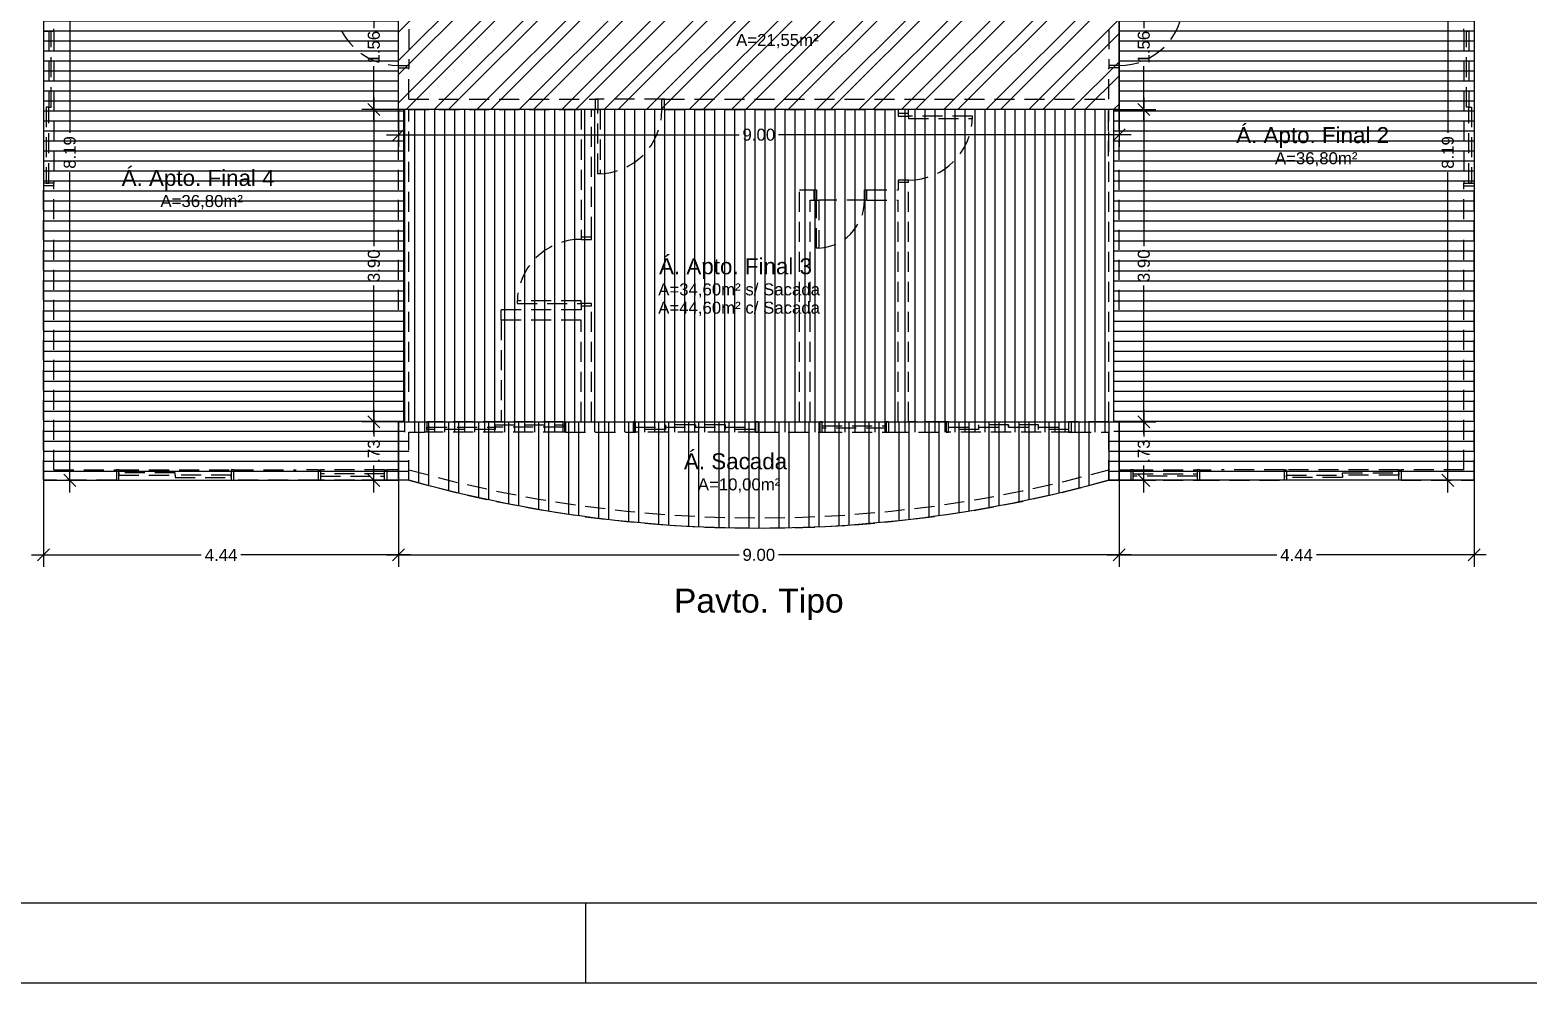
# Model space of a CAD drawing. Extents: x -120 to 1117, y 5 to 675.
# Drawn here: x 46.16 to 64.87, y 5 to 16.9 of the extents above; entities that cross this region are included whole.
import ezdxf
from ezdxf.enums import TextEntityAlignment as Align

# ---------------------------------------------------------------- set-up
doc = ezdxf.new("R2010")
doc.units = 0
doc.header["$MEASUREMENT"] = 0
doc.linetypes.add('HIDDEN', pattern=[0.375, 0.25, -0.125])
doc.layers.get('0').update_dxf_attribs({"linetype": 'CONTINUOUS'})
doc.layers.get('DEFPOINTS').update_dxf_attribs({"linetype": 'CONTINUOUS'})
for name, color, linetype in [('carimbo', 4, 'CONTINUOUS'), ('cota', 1, 'CONTINUOUS'), ('LINVISTA', 4, 'CONTINUOUS'), ('parede', 2, 'CONTINUOUS'), ('projecao', 4, 'HIDDEN'), ('texto', 7, 'CONTINUOUS')]:
    doc.layers.add(name, color=color, linetype=linetype)
doc.styles.get("Standard").update_dxf_attribs({"font": 'arial.ttf'})
doc.dimstyles.new('cotass', dxfattribs={"dimtxt": 0.15, "dimasz": 0.15, "dimexe": 0.15, "dimexo": 0, "dimgap": 0.05, "dimtad": 0, "dimzin": 4, "dimdsep": 46, "dimtxsty": 'Standard', "dimblk": 'OBLIQUE', "dimcen": 0, "dimdle": 0.15, "dimclrd": 256, "dimclrt": 4, "dimadec": 0, "dimazin": 1, "dimtfac": 1, "dimtix": 1, "dimtofl": 0, "dimtmove": 0, "dimatfit": 3, "dimldrblk": 'OPEN30', "dimfxl": 0, "dimtolj": 1, "dimtzin": 0, "dimlwd": -1, "dimarcsym": 0})

# ---------------------------------------------------------------- blocks, each defined once
blk = doc.blocks.new('A1')
blk.add_line((480.9999999999995, 9.999999999999716), (480.9999999999995, -2.842170943040401e-13))
blk.add_lwpolyline([(841, 0), (-1.13686837721616e-13, 0), (-1.250555214937776e-12, 593.9999999999968), (840.9999999999989, 593.999999999999)], close=True)
at = {"color": 2}
blk.add_lwpolyline([(830.9999999999995, 10.00000000000001), (830.9999999999993, 583.9999999999987), (29.99999999999818, 583.9999999999968), (29.99999999999932, 9.999999999999858), (830.9999999999995, 10)], dxfattribs=at)
blk = doc.blocks.new('_Oblique')
at = {"color": 0, "linetype": 'ByBlock', "lineweight": -2}
blk.add_line((-0.5, -0.5), (0.5, 0.5), dxfattribs=at)
blk = doc.blocks.new('*D1038')
at = {"layer": 'cota', "color": 0, "lineweight": -2, "transparency": 16777216}
for p, q in [((46.32911124436202, 11.27868947801197), (46.32911124436202, 10.19748827976333)), ((50.76412104436247, 11.27868947801188), (50.76412104436247, 10.19748827976333))]:
    blk.add_line(p, q, dxfattribs=at)
at = {"layer": 'cota', "transparency": 16777216}
for p, q in [((46.17911124436203, 10.34748827976333), (48.29908885923264, 10.34748827976333)), ((50.91412104436247, 10.34748827976333), (48.79414342949185, 10.34748827976333))]:
    blk.add_line(p, q, dxfattribs=at)
at = {"layer": 'DEFPOINTS', "color": 0, "transparency": 16777216}
for p in [(46.32911124436202, 11.27868947801197), (50.76412104436247, 11.27868947801188), (50.76412104436247, 10.34748827976333)]:
    blk.add_point(p, dxfattribs=at)
at = {"layer": 'cota', "transparency": 16777216, "xscale": 0.15, "yscale": 0.15, "zscale": 0.15, "rotation": 180}
blk.add_blockref('_Oblique', (46.32911124436202, 10.34748827976333), dxfattribs=at)
at = {"layer": 'cota', "transparency": 16777216, "xscale": 0.15, "yscale": 0.15, "zscale": 0.15}
blk.add_blockref('_Oblique', (50.76412104436247, 10.34748827976333), dxfattribs=at)
at = {"layer": 'cota', "color": 4, "transparency": 16777216, "insert": (48.54661614436225, 10.34748827976333), "char_height": 0.15, "attachment_point": 5}
blk.add_mtext('\\A1;4.44', dxfattribs=at)
blk = doc.blocks.new('_Open30')
at = {"color": 0, "linetype": 'ByBlock', "lineweight": -2}
for p, q in [((-1, 0.26794919), (0, 0)), ((0, 0), (-1, -0.26794919)), ((0, 0), (-1, 0))]:
    blk.add_line(p, q, dxfattribs=at)
blk = doc.blocks.new('*D1039')
at = {"layer": 'cota', "color": 0, "lineweight": -2, "transparency": 16777216}
for p, q in [((50.76412104436247, 11.27868947801188), (50.76412104436247, 10.19748827976333)), ((59.76412104436247, 11.27868947801206), (59.76412104436247, 10.19748827976333))]:
    blk.add_line(p, q, dxfattribs=at)
at = {"layer": 'cota', "transparency": 16777216}
for p, q in [((50.61412104436247, 10.34748827976333), (55.01956101707734, 10.34748827976333)), ((59.91412104436247, 10.34748827976333), (55.5086810716476, 10.34748827976333))]:
    blk.add_line(p, q, dxfattribs=at)
at = {"layer": 'DEFPOINTS', "color": 0, "transparency": 16777216}
for p in [(50.76412104436247, 11.27868947801188), (59.76412104436247, 11.27868947801206), (59.76412104436247, 10.34748827976333)]:
    blk.add_point(p, dxfattribs=at)
at = {"layer": 'cota', "transparency": 16777216, "xscale": 0.15, "yscale": 0.15, "zscale": 0.15, "rotation": 180}
blk.add_blockref('_Oblique', (50.76412104436247, 10.34748827976333), dxfattribs=at)
at = {"layer": 'cota', "transparency": 16777216, "xscale": 0.15, "yscale": 0.15, "zscale": 0.15}
blk.add_blockref('_Oblique', (59.76412104436247, 10.34748827976333), dxfattribs=at)
at = {"layer": 'cota', "color": 4, "transparency": 16777216, "insert": (55.26412104436247, 10.34748827976333), "char_height": 0.15, "attachment_point": 5}
blk.add_mtext('\\A1;9.00', dxfattribs=at)
blk = doc.blocks.new('*D1040')
at = {"layer": 'cota', "color": 0, "lineweight": -2, "transparency": 16777216}
for p, q in [((59.76412104436247, 11.27868947801197), (59.76412104436247, 10.19748827976333)), ((64.19913084436291, 11.27868947801197), (64.19913084436291, 10.19748827976333))]:
    blk.add_line(p, q, dxfattribs=at)
at = {"layer": 'cota', "transparency": 16777216}
for p, q in [((59.61412104436247, 10.34748827976333), (61.73409865923308, 10.34748827976333)), ((64.34913084436292, 10.34748827976333), (62.2291532294923, 10.34748827976333))]:
    blk.add_line(p, q, dxfattribs=at)
at = {"layer": 'DEFPOINTS', "color": 0, "transparency": 16777216}
for p in [(59.76412104436247, 11.27868947801197), (64.19913084436291, 11.27868947801197), (64.19913084436291, 10.34748827976333)]:
    blk.add_point(p, dxfattribs=at)
at = {"layer": 'cota', "transparency": 16777216, "xscale": 0.15, "yscale": 0.15, "zscale": 0.15, "rotation": 180}
blk.add_blockref('_Oblique', (59.76412104436247, 10.34748827976333), dxfattribs=at)
at = {"layer": 'cota', "transparency": 16777216, "xscale": 0.15, "yscale": 0.15, "zscale": 0.15}
blk.add_blockref('_Oblique', (64.19913084436291, 10.34748827976333), dxfattribs=at)
at = {"layer": 'cota', "color": 4, "transparency": 16777216, "insert": (61.98162594436269, 10.34748827976333), "char_height": 0.15, "attachment_point": 5}
blk.add_mtext('\\A1;4.44', dxfattribs=at)
blk = doc.blocks.new('*D1041')
at = {"layer": 'cota', "color": 0, "lineweight": -2, "transparency": 16777216}
for p, q in [((59.76412104436244, 12.00869437801201), (60.22280858583488, 12.00869437801201)), ((59.76412104436247, 11.27868947801197), (60.22280858583488, 11.27868947801197))]:
    blk.add_line(p, q, dxfattribs=at)
at = {"layer": 'cota', "transparency": 16777216}
for p, q in [((60.07280858583488, 12.15869437801201), (60.07280858583488, 11.82506982705701)), ((60.07280858583488, 11.12868947801197), (60.07280858583488, 11.46231402896697))]:
    blk.add_line(p, q, dxfattribs=at)
at = {"layer": 'DEFPOINTS', "color": 0, "transparency": 16777216}
for p in [(59.76412104436244, 12.00869437801201), (60.07280858583488, 12.00869437801201), (59.76412104436247, 11.27868947801197)]:
    blk.add_point(p, dxfattribs=at)
at = {"layer": 'cota', "transparency": 16777216, "xscale": 0.15, "yscale": 0.15, "zscale": 0.15}
for p, rotation in [((60.07280858583488, 12.00869437801201), 90), ((60.07280858583488, 11.27868947801197), 270)]:
    blk.add_blockref('_Oblique', p, dxfattribs=dict(at, rotation=rotation))
at = {"layer": 'cota', "color": 4, "transparency": 16777216, "insert": (60.07280858583488, 11.643691928012), "char_height": 0.15, "attachment_point": 5, "rotation": 90}
blk.add_mtext('\\A1;.73', dxfattribs=at)
blk = doc.blocks.new('*D1042')
at = {"layer": 'cota', "color": 0, "lineweight": -2, "transparency": 16777216}
for p, q in [((59.69913084436246, 15.90869437801187), (60.22280858583488, 15.90869437801187)), ((59.69913084436246, 12.00869437801201), (60.22280858583488, 12.00869437801201))]:
    blk.add_line(p, q, dxfattribs=at)
at = {"layer": 'cota', "transparency": 16777216}
for p, q in [((60.07280858583488, 16.05869437801187), (60.07280858583488, 14.20320324567906)), ((60.07280858583488, 11.85869437801201), (60.07280858583488, 13.71418551034482))]:
    blk.add_line(p, q, dxfattribs=at)
at = {"layer": 'DEFPOINTS', "color": 0, "transparency": 16777216}
for p in [(59.69913084436246, 15.90869437801187), (60.07280858583488, 15.90869437801187), (59.69913084436246, 12.00869437801201)]:
    blk.add_point(p, dxfattribs=at)
at = {"layer": 'cota', "transparency": 16777216, "xscale": 0.15, "yscale": 0.15, "zscale": 0.15}
for p, rotation in [((60.07280858583488, 15.90869437801187), 90), ((60.07280858583488, 12.00869437801201), 270)]:
    blk.add_blockref('_Oblique', p, dxfattribs=dict(at, rotation=rotation))
at = {"layer": 'cota', "color": 4, "transparency": 16777216, "insert": (60.07280858583488, 13.95869437801195), "char_height": 0.15, "attachment_point": 5, "rotation": 90}
blk.add_mtext('\\A1;3.90', dxfattribs=at)
blk = doc.blocks.new('*D1043')
at = {"layer": 'cota', "transparency": 16777216}
for p, q in [((60.07280858583488, 17.61870407801178), (60.07280858583488, 16.92640386648386)), ((60.07280858583487, 15.75869437801187), (60.07280858583488, 16.4509945895398))]:
    blk.add_line(p, q, dxfattribs=at)
at = {"layer": 'cota', "color": 0, "lineweight": -2, "transparency": 16777216}
for p, q in [((59.76412104436247, 17.46870407801178), (60.22280858583488, 17.46870407801178)), ((59.76412104436247, 15.90869437801187), (60.22280858583487, 15.90869437801187))]:
    blk.add_line(p, q, dxfattribs=at)
at = {"layer": 'DEFPOINTS', "color": 0, "transparency": 16777216}
for p in [(59.76412104436247, 17.46870407801178), (60.07280858583488, 17.46870407801178), (59.76412104436247, 15.90869437801187)]:
    blk.add_point(p, dxfattribs=at)
at = {"layer": 'cota', "transparency": 16777216, "xscale": 0.15, "yscale": 0.15, "zscale": 0.15}
for p, rotation in [((60.07280858583488, 17.46870407801178), 90), ((60.07280858583487, 15.90869437801187), 270)]:
    blk.add_blockref('_Oblique', p, dxfattribs=dict(at, rotation=rotation))
at = {"layer": 'cota', "color": 4, "transparency": 16777216, "insert": (60.07280858583487, 16.68869922801184), "char_height": 0.15, "attachment_point": 5, "rotation": 90}
blk.add_mtext('\\A1;1.56', dxfattribs=at)
blk = doc.blocks.new('*D1049')
at = {"layer": 'cota', "color": 0, "lineweight": -2, "transparency": 16777216}
for p, q in [((64.19913084436294, 19.46870412801182), (63.72101224905235, 19.46870412801182)), ((64.19913084436291, 11.27868947801197), (63.72101224905234, 11.27868947801197))]:
    blk.add_line(p, q, dxfattribs=at)
at = {"layer": 'cota', "transparency": 16777216}
for p, q in [((63.87101224905235, 19.61870412801182), (63.87101224905234, 15.61876842647711)), ((63.87101224905234, 11.12868947801197), (63.87101224905234, 15.12862517954668))]:
    blk.add_line(p, q, dxfattribs=at)
at = {"layer": 'DEFPOINTS', "color": 0, "transparency": 16777216}
for p in [(64.19913084436294, 19.46870412801182), (63.87101224905234, 11.27868947801197), (64.19913084436291, 11.27868947801197)]:
    blk.add_point(p, dxfattribs=at)
at = {"layer": 'cota', "transparency": 16777216, "xscale": 0.15, "yscale": 0.15, "zscale": 0.15}
for p, rotation in [((63.87101224905235, 19.46870412801182), 90), ((63.87101224905234, 11.27868947801197), 270)]:
    blk.add_blockref('_Oblique', p, dxfattribs=dict(at, rotation=rotation))
at = {"layer": 'cota', "color": 4, "transparency": 16777216, "insert": (63.87101224905234, 15.37369680301191), "char_height": 0.15, "attachment_point": 5, "rotation": 90}
blk.add_mtext('\\A1;8.19', dxfattribs=at)
blk = doc.blocks.new('*D1052')
at = {"layer": 'cota', "color": 0, "lineweight": -2, "transparency": 16777216}
for p, q in [((50.76412104436247, 15.90869437801187), (50.76412104436247, 15.44485561626607)), ((59.76412104436244, 15.90869437801187), (59.76412104436244, 15.44485561626607))]:
    blk.add_line(p, q, dxfattribs=at)
at = {"layer": 'cota', "transparency": 16777216}
for p, q in [((50.61412104436247, 15.59485561626607), (55.01956101707732, 15.59485561626607)), ((59.91412104436244, 15.59485561626607), (55.50868107164759, 15.59485561626607))]:
    blk.add_line(p, q, dxfattribs=at)
at = {"layer": 'DEFPOINTS', "color": 0, "transparency": 16777216}
for p in [(50.76412104436247, 15.90869437801187), (59.76412104436244, 15.90869437801187), (50.76412104436247, 15.59485561626607)]:
    blk.add_point(p, dxfattribs=at)
at = {"layer": 'cota', "transparency": 16777216, "xscale": 0.15, "yscale": 0.15, "zscale": 0.15, "rotation": 180}
blk.add_blockref('_Oblique', (50.76412104436247, 15.59485561626607), dxfattribs=at)
at = {"layer": 'cota', "transparency": 16777216, "xscale": 0.15, "yscale": 0.15, "zscale": 0.15}
blk.add_blockref('_Oblique', (59.76412104436244, 15.59485561626607), dxfattribs=at)
at = {"layer": 'cota', "color": 4, "transparency": 16777216, "insert": (55.26412104436245, 15.59485561626607), "char_height": 0.15, "attachment_point": 5}
blk.add_mtext('\\A1;9.00', dxfattribs=at)
blk = doc.blocks.new('*D1055')
at = {"layer": 'cota', "color": 0, "lineweight": -2, "transparency": 16777216}
for p, q in [((46.3291110443605, 11.27868947801197), (46.3291110443605, 10.19748827976333)), ((50.76412084436095, 11.27868947801197), (50.76412084436095, 10.19748827976333))]:
    blk.add_line(p, q, dxfattribs=at)
at = {"layer": 'cota', "transparency": 16777216}
for p, q in [((46.1791110443605, 10.34748827976333), (48.29908865923112, 10.34748827976333)), ((50.91412084436094, 10.34748827976333), (48.79414322949033, 10.34748827976333))]:
    blk.add_line(p, q, dxfattribs=at)
at = {"layer": 'DEFPOINTS', "color": 0, "transparency": 16777216}
for p in [(46.3291110443605, 11.27868947801197), (50.76412084436095, 11.27868947801197), (46.3291110443605, 10.34748827976333)]:
    blk.add_point(p, dxfattribs=at)
at = {"layer": 'cota', "transparency": 16777216, "xscale": 0.15, "yscale": 0.15, "zscale": 0.15, "rotation": 180}
blk.add_blockref('_Oblique', (46.3291110443605, 10.34748827976333), dxfattribs=at)
at = {"layer": 'cota', "transparency": 16777216, "xscale": 0.15, "yscale": 0.15, "zscale": 0.15}
blk.add_blockref('_Oblique', (50.76412084436095, 10.34748827976333), dxfattribs=at)
at = {"layer": 'cota', "color": 4, "transparency": 16777216, "insert": (48.54661594436072, 10.34748827976333), "char_height": 0.15, "attachment_point": 5}
blk.add_mtext('\\A1;4.44', dxfattribs=at)
blk = doc.blocks.new('*D1056')
at = {"layer": 'cota', "color": 0, "lineweight": -2, "transparency": 16777216}
for p, q in [((50.76412084436097, 12.00869437801201), (50.30543330288854, 12.00869437801201)), ((50.76412084436095, 11.27868947801197), (50.30543330288854, 11.27868947801197))]:
    blk.add_line(p, q, dxfattribs=at)
at = {"layer": 'cota', "transparency": 16777216}
for p, q in [((50.45543330288854, 12.15869437801201), (50.45543330288854, 11.82506982705701)), ((50.45543330288854, 11.12868947801197), (50.45543330288854, 11.46231402896697))]:
    blk.add_line(p, q, dxfattribs=at)
at = {"layer": 'DEFPOINTS', "color": 0, "transparency": 16777216}
for p in [(50.45543330288854, 12.00869437801201), (50.76412084436097, 12.00869437801201), (50.76412084436095, 11.27868947801197)]:
    blk.add_point(p, dxfattribs=at)
at = {"layer": 'cota', "transparency": 16777216, "xscale": 0.15, "yscale": 0.15, "zscale": 0.15}
for p, rotation in [((50.45543330288854, 12.00869437801201), 90), ((50.45543330288854, 11.27868947801197), 270)]:
    blk.add_blockref('_Oblique', p, dxfattribs=dict(at, rotation=rotation))
at = {"layer": 'cota', "color": 4, "transparency": 16777216, "insert": (50.45543330288854, 11.643691928012), "char_height": 0.15, "attachment_point": 5, "rotation": 90}
blk.add_mtext('\\A1;.73', dxfattribs=at)
blk = doc.blocks.new('*D1057')
at = {"layer": 'cota', "color": 0, "lineweight": -2, "transparency": 16777216}
for p, q in [((50.82911104436096, 15.90869437801187), (50.30543330288854, 15.90869437801187)), ((50.82911104436096, 12.00869437801201), (50.30543330288854, 12.00869437801201))]:
    blk.add_line(p, q, dxfattribs=at)
at = {"layer": 'cota', "transparency": 16777216}
for p, q in [((50.45543330288854, 16.05869437801187), (50.45543330288854, 14.20320324567906)), ((50.45543330288854, 11.85869437801201), (50.45543330288854, 13.71418551034482))]:
    blk.add_line(p, q, dxfattribs=at)
at = {"layer": 'DEFPOINTS', "color": 0, "transparency": 16777216}
for p in [(50.45543330288854, 15.90869437801187), (50.82911104436096, 15.90869437801187), (50.82911104436096, 12.00869437801201)]:
    blk.add_point(p, dxfattribs=at)
at = {"layer": 'cota', "transparency": 16777216, "xscale": 0.15, "yscale": 0.15, "zscale": 0.15}
for p, rotation in [((50.45543330288854, 15.90869437801187), 90), ((50.45543330288854, 12.00869437801201), 270)]:
    blk.add_blockref('_Oblique', p, dxfattribs=dict(at, rotation=rotation))
at = {"layer": 'cota', "color": 4, "transparency": 16777216, "insert": (50.45543330288854, 13.95869437801195), "char_height": 0.15, "attachment_point": 5, "rotation": 90}
blk.add_mtext('\\A1;3.90', dxfattribs=at)
blk = doc.blocks.new('*D1058')
at = {"layer": 'cota', "transparency": 16777216}
for p, q in [((50.45543330288854, 17.61870407801178), (50.45543330288854, 16.92640386648386)), ((50.45543330288853, 15.75869437801187), (50.45543330288854, 16.4509945895398))]:
    blk.add_line(p, q, dxfattribs=at)
at = {"layer": 'cota', "color": 0, "lineweight": -2, "transparency": 16777216}
for p, q in [((50.76412084436095, 17.46870407801178), (50.30543330288854, 17.46870407801178)), ((50.76412084436095, 15.90869437801187), (50.30543330288853, 15.90869437801187))]:
    blk.add_line(p, q, dxfattribs=at)
at = {"layer": 'DEFPOINTS', "color": 0, "transparency": 16777216}
for p in [(50.45543330288854, 17.46870407801178), (50.76412084436095, 17.46870407801178), (50.76412084436095, 15.90869437801187)]:
    blk.add_point(p, dxfattribs=at)
at = {"layer": 'cota', "transparency": 16777216, "xscale": 0.15, "yscale": 0.15, "zscale": 0.15}
for p, rotation in [((50.45543330288854, 17.46870407801178), 90), ((50.45543330288853, 15.90869437801187), 270)]:
    blk.add_blockref('_Oblique', p, dxfattribs=dict(at, rotation=rotation))
at = {"layer": 'cota', "color": 4, "transparency": 16777216, "insert": (50.45543330288853, 16.68869922801183), "char_height": 0.15, "attachment_point": 5, "rotation": 90}
blk.add_mtext('\\A1;1.56', dxfattribs=at)
blk = doc.blocks.new('*D1064')
at = {"layer": 'cota', "color": 0, "lineweight": -2, "transparency": 16777216}
for p, q in [((46.32911104436047, 19.46870412801182), (46.80722963967108, 19.46870412801182)), ((46.3291110443605, 11.27868947801197), (46.80722963967107, 11.27868947801197))]:
    blk.add_line(p, q, dxfattribs=at)
at = {"layer": 'cota', "transparency": 16777216}
for p, q in [((46.65722963967108, 19.61870412801182), (46.65722963967107, 15.61876842647711)), ((46.65722963967107, 11.12868947801197), (46.65722963967107, 15.12862517954668))]:
    blk.add_line(p, q, dxfattribs=at)
at = {"layer": 'DEFPOINTS', "color": 0, "transparency": 16777216}
for p in [(46.32911104436047, 19.46870412801182), (46.3291110443605, 11.27868947801197), (46.65722963967107, 11.27868947801197)]:
    blk.add_point(p, dxfattribs=at)
at = {"layer": 'cota', "transparency": 16777216, "xscale": 0.15, "yscale": 0.15, "zscale": 0.15}
for p, rotation in [((46.65722963967108, 19.46870412801182), 90), ((46.65722963967107, 11.27868947801197), 270)]:
    blk.add_blockref('_Oblique', p, dxfattribs=dict(at, rotation=rotation))
at = {"layer": 'cota', "color": 4, "transparency": 16777216, "insert": (46.65722963967107, 15.3736968030119), "char_height": 0.15, "attachment_point": 5, "rotation": 90}
blk.add_mtext('\\A1;8.19', dxfattribs=at)

msp = doc.modelspace()

# ---------------------------------------------------------------- hatches: boundary and pattern name
at = {"layer": 'LINVISTA'}
h = msp.add_hatch(dxfattribs=at)
h.set_pattern_fill('ANSI32', color=253, style=0)
h.set_pattern_definition([(45, (-1.13686837721616e-13, 64.4000000000132), (-0.2651650429449553, 0.2651650429449554), []), (45, (0.1767766949998872, 64.4000000000132), (-0.2651650429449553, 0.2651650429449554), [])])
h.paths.add_polyline_path([(55.26412099436209, 17.46870407801178), (59.76412104436244, 17.46870407801178), (59.76412104436244, 15.90869437801187), (50.76412104436247, 15.90869437801187), (50.76412104436247, 17.46870407801178), (53.56915034436233, 17.46870407801178), (53.56915034436233, 21.89870897801191), (55.26412099436209, 21.89870897801192)])
h = msp.add_hatch(dxfattribs=at)
h.set_pattern_fill('ANSI31', color=253, angle=135, style=0)
h.set_pattern_definition([(180, (161.0913720883702, -56.98141386753153), (-2.775557561562891e-17, -0.125), [])])
h.paths.add_polyline_path([(46.32911124436202, 11.27868947801197), (50.76412104436247, 11.27868947801197), (50.89410144436249, 11.27868947801197), (50.89410144436249, 11.87868947801188), (50.82911124436248, 11.87868947801188), (50.82911124436248, 15.90869437801187), (50.76412104436247, 15.90869437801187), (50.76412104436247, 17.46870407801178), (50.82911124436248, 17.46870407801178), (50.82911124436248, 19.46870412801182), (46.329111244362, 19.46870412801182)])
h = msp.add_hatch(dxfattribs=at)
h.set_pattern_fill('ANSI31', color=253, angle=135, style=0)
h.set_pattern_definition([(7.016477563892661e-15, (-50.56313009964603, -56.98141386753153), (2.775557561562891e-17, -0.125), [])])
h.paths.add_polyline_path([(64.19913074436215, 11.27868947801197), (59.76412094436171, 11.27868947801197), (59.63414054436168, 11.27868947801197), (59.63414054436168, 11.87868947801188), (59.6991307443617, 11.87868947801188), (59.6991307443617, 15.90869437801187), (59.76412094436171, 15.90869437801187), (59.76412094436171, 17.46870407801178), (59.6991307443617, 17.46870407801178), (59.6991307443617, 19.46870412801182), (64.19913074436218, 19.46870412801182)])
h = msp.add_hatch(dxfattribs=at)
h.set_pattern_fill('ANSI31', color=253, angle=45, style=0)
h.set_pattern_definition([(90, (161.0913720883702, -56.98141386753153), (-0.125, 2.775557561562891e-17), [])])
h.paths.add_polyline_path([(50.82911124436248, 11.87868947801188), (59.69913084436246, 11.87868947801189), (59.69913084436246, 15.90869437801187), (50.82911124436248, 15.90869437801187)])
h = msp.add_hatch(dxfattribs=at)
h.set_pattern_fill('ANSI32', color=253, angle=45, style=0)
h.set_pattern_definition([(90, (133.5165354555704, -56.98141386753153), (-0.375, 5.551115123125783e-17), []), (90, (133.6415354553607, -56.85641386774128), (-0.375, 5.551115123125783e-17), [])])
edge = h.paths.add_edge_path()
edge.add_line((50.89410298337904, 11.27868445830883), (50.76412104436248, 11.27868947801197))
edge.add_line((50.76412104436247, 11.27868947801197), (50.76412104436248, 12.00869437801201))
edge.add_line((50.7641210443625, 12.00869437801201), (59.76412104436247, 12.00869437801201))
edge.add_line((59.76412104436244, 12.00869437801201), (59.76412104436245, 11.27868947801197))
edge.add_line((59.76412104436247, 11.27868947801197), (59.63414054436259, 11.27868947801197))
edge.add_arc((55.26413738733851, 26.89267149757619), 16.21398661957247, 269.99994224840725, 285.63574085864377, ccw=False)
edge.add_arc((55.26412104436244, 26.89291067801202), 16.21422580000007, 254.36444100020572, 270.00000000000006, ccw=False)

# ---------------------------------------------------------------- linework, layer by layer
at = {"layer": 'parede'}
msp.add_lwpolyline([(55.26412099436209, 17.46870407801178), (59.76412104436244, 17.46870407801178), (59.76412104436244, 15.90869437801187), (50.76412104436247, 15.90869437801187), (50.76412104436247, 17.46870407801178), (53.56915034436233, 17.46870407801178), (53.56915034436233, 21.89870897801191), (55.26412099436209, 21.89870897801192), (55.26412099436209, 17.46870407801178)], dxfattribs=at)
for points in [[(46.32911124436202, 11.27868947801197), (50.76412104436247, 11.27868947801197), (50.7641210443625, 12.00869437801201), (50.82911124436248, 12.00869437801201), (50.82911124436248, 15.90869437801187), (50.76412104436247, 15.90869437801187), (50.76412104436247, 17.46870407801178), (50.82911124436248, 17.46870407801178), (50.82911124436248, 19.46870412801182), (46.329111244362, 19.46870412801182)], [(64.19913084436291, 11.27868947801197), (59.76412104436247, 11.27868947801197), (59.76412104436244, 12.00869437801201), (59.69913084436246, 12.00869437801201), (59.69913084436246, 15.90869437801187), (59.76412104436247, 15.90869437801187), (59.76412104436247, 17.46870407801178), (59.69913084436246, 17.46870407801178), (59.69913084436246, 19.46870412801182), (64.19913084436294, 19.46870412801182)]]:
    msp.add_lwpolyline(points, close=True, dxfattribs=at)
msp.add_lwpolyline([(50.89410298337904, 11.27868445830883), (50.76412104436247, 11.27868947801197), (50.7641210443625, 12.00869437801201), (59.76412104436244, 12.00869437801201), (59.76412104436247, 11.27868947801197), (59.63414054436259, 11.27868947801197, -0.06833008922891771), (55.26412104436247, 10.67868487801195, -0.06832903884977795), (50.89410298337904, 11.27868445830883, -3.573019801328073)], format="xyb", dxfattribs=at)
at = {"layer": 'projecao'}
for p, q in [((50.89410144436158, 17.28869917801192), (50.89410144436158, 16.42870167801173)), ((59.63414054436168, 17.28869917801192), (59.63414054436168, 16.42870167801173)), ((46.32911124436202, 16.88869917801183), (46.32911124436202, 14.98869917801174)), ((46.4590917443619, 16.88869917801183), (46.4590917443619, 14.98869917801174)), ((64.06915034436213, 16.88869917801183), (64.06915034436213, 14.98869917801174)), ((64.19913074436215, 16.88869917801183), (64.19913074436215, 14.98869917801174)), ((50.76412104436247, 13.40869437801187), (50.76412104436247, 16.42870167801173)), ((50.76412104436247, 16.42870167801173), (50.89410144436249, 16.42870167801173)), ((50.89410144436249, 16.03869917801192), (50.89410144436249, 16.42870167801173)), ((59.63414054436259, 16.03869917801192), (59.63414054436259, 16.42870167801173)), ((59.76412104436247, 16.42870167801173), (59.63414054436259, 16.42870167801173)), ((59.76412104436247, 13.40869437801187), (59.76412104436247, 16.42870167801173)), ((50.89410144436249, 16.03869917801192), (53.22408194436218, 16.03869917801192)), ((50.89410144436249, 15.90869437801187), (53.04410144436213, 15.90869437801187)), ((50.89410144436249, 12.00869437801201), (50.89410144436249, 15.90869437801187)), ((53.04410144436213, 15.90869437801187), (53.04410144436213, 14.31869187801202)), ((53.174081944362, 15.90869437801187), (53.22408194436218, 15.90869437801187)), ((53.174081944362, 14.31869187801202), (53.174081944362, 15.90869437801187)), ((54.08409164436205, 16.03869917801192), (53.22408194436218, 16.03869917801192)), ((53.22408194436218, 15.90869437801187), (53.22408194436218, 16.03869917801192)), ((54.08409174436193, 16.03869917801192), (59.63414054436259, 16.03869917801192)), ((54.0840917443619, 15.90869437801187), (54.0840917443619, 16.03869917801192)), ((54.0840917443619, 15.90869437801187), (57.0040624443626, 15.90869437801187)), ((57.0040624443626, 15.90869437801187), (57.0040624443626, 15.85869437801192)), ((59.63414054436259, 15.90869437801187), (57.13404284436263, 15.90869437801187)), ((57.13404284436263, 15.85869437801192), (57.13404284436263, 15.90869437801187)), ((59.63414054436259, 12.00869437801201), (59.63414054436259, 15.90869437801187)), ((59.63414054436259, 12.00869437801201), (59.63414054436259, 15.90869437801187)), ((57.13404284436263, 15.85869437801192), (57.0040624443626, 15.85869437801192)), ((59.62779284436226, 15.89300827801183), (59.62779284436226, 15.32918997801197)), ((57.0040624443626, 14.99869677801188), (57.0040624443626, 14.90869437801187)), ((57.13404284436263, 14.99869677801188), (57.0040624443626, 14.99869677801188)), ((57.13404284436263, 12.00869437801201), (57.13404284436263, 14.99869677801188)), ((46.32911124436202, 11.27868947801197), (46.32911124436202, 14.95870657801196)), ((46.4590917443619, 14.95870657801196), (46.32911124436202, 14.95870657801196)), ((46.4590917443619, 14.53869917801192), (46.4590917443619, 14.95870657801196)), ((55.77408194436236, 12.00869437801201), (55.77408194436236, 14.90869437801187)), ((55.77408194436236, 14.90869437801187), (55.95406244436242, 14.90869437801187)), ((55.95406244436242, 14.77868947801197), (55.95406244436242, 14.90869437801187)), ((56.61407214436247, 14.90869437801187), (57.0040624443626, 14.90869437801187)), ((56.61407214436247, 14.77868947801197), (56.61407214436247, 14.90869437801187)), ((64.06915034436213, 14.53869917801192), (64.06915034436213, 14.95870657801196)), ((64.06915034436213, 14.95870657801196), (64.19913074436215, 14.95870657801196)), ((64.19913074436215, 11.27868947801197), (64.19913074436215, 14.95870657801196)), ((55.90406244436224, 12.00869437801201), (55.90406244436224, 14.77868947801197)), ((55.90406244436224, 14.77868947801197), (55.95406244436242, 14.77868947801197)), ((56.61407214436156, 14.77868937801189), (56.0140721443621, 14.77868937801189)), ((56.61407214436247, 14.77868947801197), (57.0040624443626, 14.77868947801197)), ((57.0040624443626, 12.00869437801201), (57.0040624443626, 14.77868947801197)), ((46.4590917443619, 11.40869437801187), (46.4590917443619, 14.40869437801187)), ((64.06915034436213, 11.40869437801187), (64.06915034436213, 14.40869437801187)), ((53.04410144436213, 14.31869187801202), (53.174081944362, 14.31869187801202)), ((53.04410144436213, 13.40869437801187), (52.04410144436213, 13.40869437801187)), ((52.04410144436213, 13.27868947801197), (52.04410144436213, 13.40869437801187)), ((53.04410144436213, 13.45869437801183), (53.04410144436213, 13.40869437801187)), ((53.04410144436213, 13.45869437801183), (53.174081944362, 13.45869437801183)), ((53.174081944362, 12.00869437801201), (53.174081944362, 13.45869437801183)), ((53.04410144436213, 13.27868947801197), (52.04410144436213, 13.27868947801197)), ((52.04410144436213, 13.27868937801189), (52.04410144436213, 12.00869427801193)), ((53.04410144436213, 12.00869437801201), (53.04410144436213, 13.27868947801197)), ((50.89410144436249, 12.00869437801201), (51.08907214436192, 12.00869437801201)), ((51.08907214436192, 12.00869437801201), (51.08907214436192, 11.87868947801188)), ((52.81910144436267, 12.00869437801201), (51.11910144436195, 12.00869437801201)), ((52.84908194436218, 12.00869437801201), (53.04410144436213, 12.00869437801201)), ((52.84908194436218, 12.00869437801201), (52.84908194436218, 11.87868947801188)), ((53.174081944362, 12.00869437801201), (53.69410144436267, 12.00869437801201)), ((53.69410144436267, 12.00869437801201), (53.69410144436267, 11.87868947801188)), ((55.25411124436221, 12.00869437801201), (55.77408194436236, 12.00869437801201)), ((55.25411124436221, 12.00869437801201), (55.25411124436221, 11.87868947801188)), ((55.90406244436224, 12.00869437801201), (56.02408194436236, 12.00869437801201)), ((56.02408194436236, 12.00869437801201), (56.02408194436236, 11.87868947801188)), ((56.05406244436188, 12.00869437801201), (56.85406244436206, 12.00869437801201)), ((56.88409174436208, 12.00869437801201), (57.0040624443626, 12.00869437801201)), ((56.88409174436208, 12.00869437801201), (56.88409174436208, 11.87868947801188)), ((57.60411124436257, 12.00869437801201), (57.13404284436263, 12.00869437801201)), ((57.60411124436257, 12.00869437801201), (57.60411124436257, 11.87868947801188)), ((59.63414054436259, 12.00869437801201), (59.1641210443621, 12.00869437801201)), ((59.1641210443621, 12.00869437801201), (59.1641210443621, 11.87868947801188)), ((50.89410144436249, 11.27868947801197), (50.89410144436249, 11.87868947801188)), ((50.89410144436249, 11.87868947801188), (51.08907214436192, 11.87868947801188)), ((52.81910144436267, 11.87868947801188), (51.11910144436195, 11.87868947801188)), ((52.84908194436218, 11.87868947801188), (53.69410144436267, 11.87868947801188)), ((55.25411124436221, 11.87868947801188), (53.69410144436267, 11.87868947801176)), ((55.25411124436221, 11.87868947801188), (56.02408194436236, 11.87868947801188)), ((56.05406244436188, 11.87868947801188), (56.85406244436206, 11.87868947801188)), ((56.88409174436208, 11.87868947801188), (57.60411124436257, 11.87868947801188)), ((59.1641210443621, 11.87868947801199), (57.60411124436257, 11.87868947801188)), ((59.1641210443621, 11.87868947801188), (59.63414054436259, 11.87868947801188)), ((59.63414054436259, 11.27868947801197), (59.63414054436259, 11.87868947801188)), ((59.63414054436259, 11.27868947801197), (59.63414054436259, 11.87868947801188)), ((47.24161124436239, 11.27868947801197), (46.32911124436202, 11.27868947801197)), ((46.4590917443619, 11.40869437801187), (47.24161124436239, 11.40869437801187)), ((47.24161124436239, 11.40869437801187), (47.24161124436239, 11.27868947801197)), ((47.2715917443619, 11.40869437801187), (48.67159174436244, 11.40869437801187)), ((47.2715917443619, 11.27868947801197), (48.67159174436244, 11.27868947801197)), ((48.70162104436247, 11.40869437801187), (49.48414054436205, 11.40869437801187)), ((48.70162104436247, 11.40869437801187), (48.70162104436247, 11.27868947801197)), ((49.75909174436208, 11.27868947801197), (48.70162104436247, 11.27868947801197)), ((49.75909174436208, 11.40869437801187), (49.61412104436192, 11.40869437801187)), ((49.75909174436208, 11.40869437801187), (49.75909174436208, 11.27868947801197)), ((50.58912104436229, 11.40869437801187), (49.7891210443621, 11.40869437801187)), ((50.58912104436229, 11.27868947801197), (49.7891210443621, 11.27868947801197)), ((50.7641210443625, 11.40869437801187), (50.61910144436195, 11.40869437801187)), ((50.61910144436195, 11.40869437801187), (50.61910144436195, 11.27868947801197)), ((50.89410144436249, 11.27868947801197), (50.61910144436195, 11.27868947801197)), ((59.63414054436259, 11.27868947801197), (59.90914054436223, 11.27868947801197)), ((59.7641210443625, 11.40869437801187), (59.90914054436223, 11.40869437801187)), ((59.90914054436223, 11.40869437801187), (59.90914054436223, 11.27868947801197)), ((59.93912104436174, 11.40869437801187), (60.73912104436192, 11.40869437801187)), ((59.93912104436174, 11.27868947801197), (60.73912104436192, 11.27868947801197)), ((60.76915034436195, 11.40869437801187), (60.9141210443621, 11.40869437801187)), ((60.76915034436195, 11.40869437801187), (60.76915034436195, 11.27868947801197)), ((60.76915034436195, 11.27868947801197), (61.82662104436247, 11.27868947801197)), ((61.82662104436247, 11.40869437801187), (61.04410144436213, 11.40869437801187)), ((61.82662104436247, 11.40869437801187), (61.82662104436247, 11.27868947801197)), ((63.25665034436213, 11.40869437801187), (61.85665034436249, 11.40869437801187)), ((63.25665034436213, 11.27868947801197), (61.85665034436249, 11.27868947801197)), ((64.06915034436213, 11.40869437801187), (63.2866307443627, 11.40869437801187)), ((63.2866307443627, 11.40869437801187), (63.2866307443627, 11.27868947801197)), ((63.2866307443627, 11.27868947801197), (64.19913074436215, 11.27868947801197))]:
    msp.add_line(p, q, dxfattribs=at)
for points in [[(46.32911124436202, 16.91870407801183), (46.32911124436202, 16.88869917801183), (46.4590917443619, 16.88869917801183), (46.4590917443619, 16.91870407801183)], [(64.19913074436215, 16.91870407801183), (64.19913074436215, 16.88869917801183), (64.06915034436213, 16.88869917801183), (64.06915034436213, 16.91870407801183)], [(50.76412104436247, 16.42870167801173), (50.76412104436247, 16.45869437801183), (50.89410144436249, 16.45869437801183), (50.89410144436249, 16.42870167801173)], [(59.76412104436247, 16.42870167801173), (59.76412104436247, 16.45869437801183), (59.63414054436259, 16.45869437801183), (59.63414054436259, 16.42870167801173)], [(53.22408194436218, 16.03869917801192), (53.2540624443626, 16.03869917801192), (53.2540624443626, 15.90869437801187), (53.22408194436218, 15.90869437801187)], [(54.0840917443619, 15.90869437801187), (54.05406244436188, 15.90869437801187), (54.05406244436188, 16.03869917801192), (54.0840917443619, 16.03869917801192)], [(57.0040624443626, 15.85869437801192), (57.0040624443626, 15.82868947801192), (57.13404284436263, 15.82868947801192), (57.13404284436263, 15.85869437801192)], [(46.4590917443619, 14.95870657801196), (46.4590917443619, 14.98869917801174), (46.32911124436202, 14.98869917801174), (46.32911124436202, 14.95870657801196)], [(57.13404284436263, 14.99869677801188), (57.13404284436263, 15.02868947801197), (57.0040624443626, 15.02868947801197), (57.0040624443626, 14.99869677801188)], [(64.06915034436213, 14.95870657801196), (64.06915034436213, 14.98869917801174), (64.19913074436215, 14.98869917801174), (64.19913074436215, 14.95870657801196)], [(55.95406244436242, 14.90869437801187), (55.98404284436208, 14.90869437801187), (55.98404284436208, 14.77868947801197), (55.95406244436242, 14.77868947801197)], [(56.61407214436247, 14.77868947801197), (56.58404284436244, 14.77868947801197), (56.58404284436244, 14.90869437801187), (56.61407214436247, 14.90869437801187)], [(53.04410144436213, 14.31869187801202), (53.04410144436213, 14.28869917801192), (53.174081944362, 14.28869917801192), (53.174081944362, 14.31869187801202)], [(53.174081944362, 13.45869437801183), (53.174081944362, 13.48869917801174), (53.04410144436213, 13.48869917801174), (53.04410144436213, 13.45869437801183)], [(51.08907214436192, 12.00869437801201), (51.11910144436195, 12.00869437801201), (51.11910144436195, 11.87868947801188), (51.08907214436192, 11.87868947801188)], [(52.84908194436218, 11.87868947801188), (52.81910144436267, 11.87868947801188), (52.81910144436267, 12.00869437801201), (52.84908194436218, 12.00869437801201)], [(53.69410144436267, 11.87868947801188), (53.72408194436218, 11.87868947801188), (53.72408194436218, 12.00869437801201), (53.69410144436267, 12.00869437801201)], [(55.25411124436221, 12.00869437801201), (55.22408194436218, 12.00869437801201), (55.22408194436218, 11.87868947801188), (55.25411124436221, 11.87868947801188)], [(56.02408194436236, 11.87868947801188), (56.05406244436188, 11.87868947801188), (56.05406244436188, 12.00869437801201), (56.02408194436236, 12.00869437801201)], [(56.88409174436208, 12.00869437801201), (56.85406244436206, 12.00869437801201), (56.85406244436206, 11.87868947801188), (56.88409174436208, 11.87868947801188)], [(57.60411124436257, 11.87868947801188), (57.63409174436208, 11.87868947801188), (57.63409174436208, 12.00869437801201), (57.60411124436257, 12.00869437801201)], [(59.1641210443621, 12.00869437801201), (59.13409174436208, 12.00869437801201), (59.13409174436208, 11.87868947801188), (59.1641210443621, 11.87868947801188)], [(47.24161124436239, 11.27868947801197), (47.2715917443619, 11.27868947801197), (47.2715917443619, 11.40869437801187), (47.24161124436239, 11.40869437801187)], [(48.70162104436247, 11.40869437801187), (48.67159174436244, 11.40869437801187), (48.67159174436244, 11.27868947801197), (48.70162104436247, 11.27868947801197)], [(49.75909174436208, 11.40869437801187), (49.7891210443621, 11.40869437801187), (49.7891210443621, 11.27868947801197), (49.75909174436208, 11.27868947801197)], [(50.61910144436195, 11.27868947801197), (50.58912104436229, 11.27868947801197), (50.58912104436229, 11.40869437801187), (50.61910144436195, 11.40869437801187)], [(59.90914054436223, 11.27868947801197), (59.93912104436174, 11.27868947801197), (59.93912104436174, 11.40869437801187), (59.90914054436223, 11.40869437801187)], [(60.76915034436195, 11.40869437801187), (60.73912104436192, 11.40869437801187), (60.73912104436192, 11.27868947801197), (60.76915034436195, 11.27868947801197)], [(61.82662104436247, 11.40869437801187), (61.85665034436249, 11.40869437801187), (61.85665034436249, 11.27868947801197), (61.82662104436247, 11.27868947801197)], [(63.2866307443627, 11.27868947801197), (63.25665034436213, 11.27868947801197), (63.25665034436213, 11.40869437801187), (63.2866307443627, 11.40869437801187)]]:
    msp.add_lwpolyline(points, dxfattribs=at)
for points in [[(46.39410144436249, 16.88869917801183), (46.39410144436249, 15.93869917801179), (46.424081944362, 15.93869917801179), (46.424081944362, 16.88869917801183), (46.39410144436249, 16.88869917801183)], [(64.1341405443626, 16.88869917801183), (64.1341405443626, 15.93869917801179), (64.10416004436217, 15.93869917801179), (64.10416004436217, 16.88869917801183), (64.1341405443626, 16.88869917801183)], [(46.36412104436192, 15.93869917801179), (46.36412104436192, 14.98869917801174), (46.39410144436249, 14.98869917801174), (46.39410144436249, 15.93869917801179), (46.36412104436192, 15.93869917801179)], [(53.2540624443626, 15.90869437801187), (53.28409174436263, 15.90869437801187), (53.28409174436263, 15.10869437801192), (53.2540624443626, 15.10869437801192), (53.2540624443626, 15.90869437801187)], [(64.1641210443621, 15.93869917801179), (64.1641210443621, 14.98869917801174), (64.1341405443626, 14.98869917801174), (64.1341405443626, 15.93869917801179), (64.1641210443621, 15.93869917801179)], [(57.13404284436263, 15.82868947801192), (57.13404284436263, 15.79869677801183), (57.9340428443619, 15.79869677801183), (57.9340428443619, 15.82868947801192), (57.13404284436263, 15.82868947801192)], [(55.98404284436208, 14.77868947801197), (56.0140721443621, 14.77868947801197), (56.0140721443621, 14.17868947801183), (55.98404284436208, 14.17868947801183), (55.98404284436208, 14.77868947801197)], [(53.04410144436213, 13.48869917801174), (53.04410144436213, 13.51869187801184), (52.24410144436195, 13.51869187801184), (52.24410144436195, 13.48869917801174), (53.04410144436213, 13.48869917801174)], [(51.96910144436231, 11.9136869780118), (51.11910144436195, 11.9136869780118), (51.11910144436195, 11.94369187801202), (51.96910144436231, 11.94369187801202), (51.96910144436231, 11.9136869780118)], [(52.81910144436267, 11.94369187801202), (51.96910144436231, 11.94369187801202), (51.96910144436231, 11.97369677801179), (52.81910144436267, 11.97369677801179), (52.81910144436267, 11.94369187801202)], [(53.72408194436218, 11.94369187801202), (54.09908194436218, 11.94369187801202), (54.09908194436218, 11.9136869780118), (53.72408194436218, 11.9136869780118), (53.72408194436218, 11.94369187801202)], [(54.09908194436218, 11.94369187801202), (54.47408194436218, 11.94369187801202), (54.47408194436218, 11.97369677801179), (54.09908194436218, 11.97369677801179), (54.09908194436218, 11.94369187801202)], [(54.47408194436218, 11.94369187801202), (54.84908194436218, 11.94369187801202), (54.84908194436218, 11.97369677801179), (54.47408194436218, 11.97369677801179), (54.47408194436218, 11.94369187801202)], [(54.84908194436218, 11.94369187801202), (55.22408194436218, 11.94369187801202), (55.22408194436218, 11.9136869780118), (54.84908194436218, 11.9136869780118), (54.84908194436218, 11.94369187801202)], [(56.05406244436188, 11.95869437801183), (56.85406244436206, 11.95869437801183), (56.85406244436206, 11.92868947801183), (56.05406244436188, 11.92868947801183), (56.05406244436188, 11.95869437801183)], [(57.63409174436208, 11.94369187801202), (58.00909174436208, 11.94369187801202), (58.00909174436208, 11.9136869780118), (57.63409174436208, 11.9136869780118), (57.63409174436208, 11.94369187801202)], [(58.00909174436208, 11.94369187801202), (58.38409174436208, 11.94369187801202), (58.38409174436208, 11.97369677801179), (58.00909174436208, 11.97369677801179), (58.00909174436208, 11.94369187801202)], [(58.38409174436208, 11.94369187801202), (58.75909174436208, 11.94369187801202), (58.75909174436208, 11.97369677801179), (58.38409174436208, 11.97369677801179), (58.38409174436208, 11.94369187801202)], [(58.75909174436208, 11.94369187801202), (59.13409174436208, 11.94369187801202), (59.13409174436208, 11.9136869780118), (58.75909174436208, 11.9136869780118), (58.75909174436208, 11.94369187801202)], [(47.2715917443619, 11.34369187801188), (47.97159174436263, 11.34369187801188), (47.97159174436263, 11.37369677801188), (47.2715917443619, 11.37369677801188), (47.2715917443619, 11.34369187801188)], [(47.97159174436263, 11.31368697801189), (48.67159174436244, 11.31368697801189), (48.67159174436244, 11.34369187801188), (47.97159174436263, 11.34369187801188), (47.97159174436263, 11.31368697801189)], [(50.58912104436229, 11.35869437801192), (49.7891210443621, 11.35869437801192), (49.7891210443621, 11.32868947801192), (50.58912104436229, 11.32868947801192), (50.58912104436229, 11.35869437801192)], [(59.93912104436174, 11.35869437801192), (60.73912104436192, 11.35869437801192), (60.73912104436192, 11.32868947801192), (59.93912104436174, 11.32868947801192), (59.93912104436174, 11.35869437801192)], [(62.55665034436231, 11.31368697801189), (61.85665034436249, 11.31368697801189), (61.85665034436249, 11.34369187801188), (62.55665034436231, 11.34369187801188), (62.55665034436231, 11.31368697801189)], [(63.25665034436213, 11.34369187801188), (62.55665034436231, 11.34369187801188), (62.55665034436231, 11.37369677801188), (63.25665034436213, 11.37369677801188), (63.25665034436213, 11.34369187801188)]]:
    msp.add_lwpolyline(points, close=True, dxfattribs=at)
for centre, radius, start, end in [((50.76412104436247, 17.25869437801201), 0.8, 180, 270), ((59.76412104436247, 17.25869437801201), 0.8, 270, 0), ((53.2540624443626, 15.90869437801187), 0.8, 270, 0), ((57.13404284436263, 15.82868947801192), 0.8, 270, 0), ((55.98404284436208, 14.77868947801197), 0.6000000000000001, 270, 0), ((53.04410144436213, 13.48869917801174), 0.8, 90, 180), ((55.26412097145732, 27.02267414074952), 16.21398887068682, 254.3642011293694, 285.6357988706306), ((55.26412094436171, 26.89291057801186), 16.2142258, 254.3644410002056, 285.6355589997944)]:
    msp.add_arc(centre, radius, start, end, dxfattribs=at)

# ---------------------------------------------------------------- block references
at = {"layer": 'carimbo', "xscale": 0.1000000000003638, "yscale": 0.1000000000003638, "zscale": 0.1000000000003638}
msp.add_blockref('A1', (5.000000000000014, 5), dxfattribs=at)

# ---------------------------------------------------------------- texts
at = {"layer": 'texto'}
for s, height, p in [('A=21,55m²', 0.15, (55.49584076061862, 16.65819482866341)), ('Á. Apto. Final 2', 0.2, (62.18184432350913, 15.43050989336145)), ('A=36,80m²', 0.15, (62.22637243353685, 15.18190149336148)), ('Á. Apto. Final 4', 0.2, (48.26051832105239, 14.89590582051939)), ('A=36,80m²', 0.15, (48.30504643108011, 14.64729742051942)), ('Á. Apto. Final 3', 0.2, (54.9730022639541, 13.79230999693301)), ('A=34,60m² s/ Sacada', 0.15, (55.01753037398183, 13.54370159693305)), ('A=44,60m² c/ Sacada', 0.15, (55.01753037398183, 13.31501536858254)), ('Á. Sacada', 0.2, (54.9730022639541, 11.35666655330859)), ('A=10,00m²', 0.15, (55.01753037398183, 11.10805815330862))]:
    msp.add_text(s, height=height, dxfattribs=at).set_placement(p, align=Align.BOTTOM_CENTER)
at = {"layer": 'texto', "color": 6}
msp.add_text('Pavto. Tipo', height=0.3, dxfattribs=at).set_placement((55.26412094436168, 9.536514760250128), align=Align.BOTTOM_CENTER)

# ---------------------------------------------------------------- dimensions: what is measured, and where the dimension line sits
at = {"layer": 'cota'}
for base, p1, p2, angle, picture, middle in [((46.65722963967107, 11.27868947801197), (46.32911104436047, 19.46870412801182), (46.3291110443605, 11.27868947801197), 90, '*D1064', (46.65722963967107, 15.3736968030119)), ((63.87101224905234, 11.27868947801197), (64.19913084436294, 19.46870412801182), (64.19913084436291, 11.27868947801197), 90, '*D1049', (63.87101224905234, 15.37369680301191)), ((50.45543330288854, 17.46870407801178), (50.76412084436095, 15.90869437801187), (50.76412084436095, 17.46870407801178), 90, '*D1058', (50.45543330288853, 16.68869922801183)), ((60.07280858583488, 17.46870407801178), (59.76412104436247, 15.90869437801187), (59.76412104436247, 17.46870407801178), 90, '*D1043', (60.07280858583487, 16.68869922801184)), ((50.45543330288854, 15.90869437801187), (50.82911104436096, 12.00869437801201), (50.82911104436096, 15.90869437801187), 90, '*D1057', (50.45543330288854, 13.95869437801195)), ((60.07280858583488, 15.90869437801187), (59.69913084436246, 12.00869437801201), (59.69913084436246, 15.90869437801187), 90, '*D1042', (60.07280858583488, 13.95869437801195)), ((50.45543330288854, 12.00869437801201), (50.76412084436095, 11.27868947801197), (50.76412084436097, 12.00869437801201), 90, '*D1056', (50.45543330288854, 11.643691928012)), ((60.07280858583488, 12.00869437801201), (59.76412104436247, 11.27868947801197), (59.76412104436244, 12.00869437801201), 90, '*D1041', (60.07280858583488, 11.643691928012)), ((46.3291110443605, 10.34748827976333), (50.76412084436095, 11.27868947801197), (46.3291110443605, 11.27868947801197), 180, '*D1055', (48.54661594436072, 10.34748827976333))]:
    dim = msp.add_linear_dim(base=base, p1=p1, p2=p2, angle=angle, dimstyle='cotass', dxfattribs=at)
    dim.commit()
    dim.dimension.update_dxf_attribs({"geometry": picture, "text_midpoint": middle})
for base, p1, p2, picture, middle in [((50.76412104436247, 15.59485561626607), (59.76412104436244, 15.90869437801187), (50.76412104436247, 15.90869437801187), '*D1052', (55.26412104436245, 15.59485561626607)), ((50.76412104436247, 10.34748827976333), (46.32911124436202, 11.27868947801197), (50.76412104436247, 11.27868947801188), '*D1038', (48.54661614436225, 10.34748827976333)), ((59.76412104436247, 10.34748827976333), (50.76412104436247, 11.27868947801188), (59.76412104436247, 11.27868947801206), '*D1039', (55.26412104436247, 10.34748827976333)), ((64.19913084436291, 10.34748827976333), (59.76412104436247, 11.27868947801197), (64.19913084436291, 11.27868947801197), '*D1040', (61.98162594436269, 10.34748827976333))]:
    dim = msp.add_linear_dim(base=base, p1=p1, p2=p2, dimstyle='cotass', dxfattribs=at)
    dim.commit()
    dim.dimension.update_dxf_attribs({"geometry": picture, "text_midpoint": middle})

doc.saveas('drawing.dxf')
